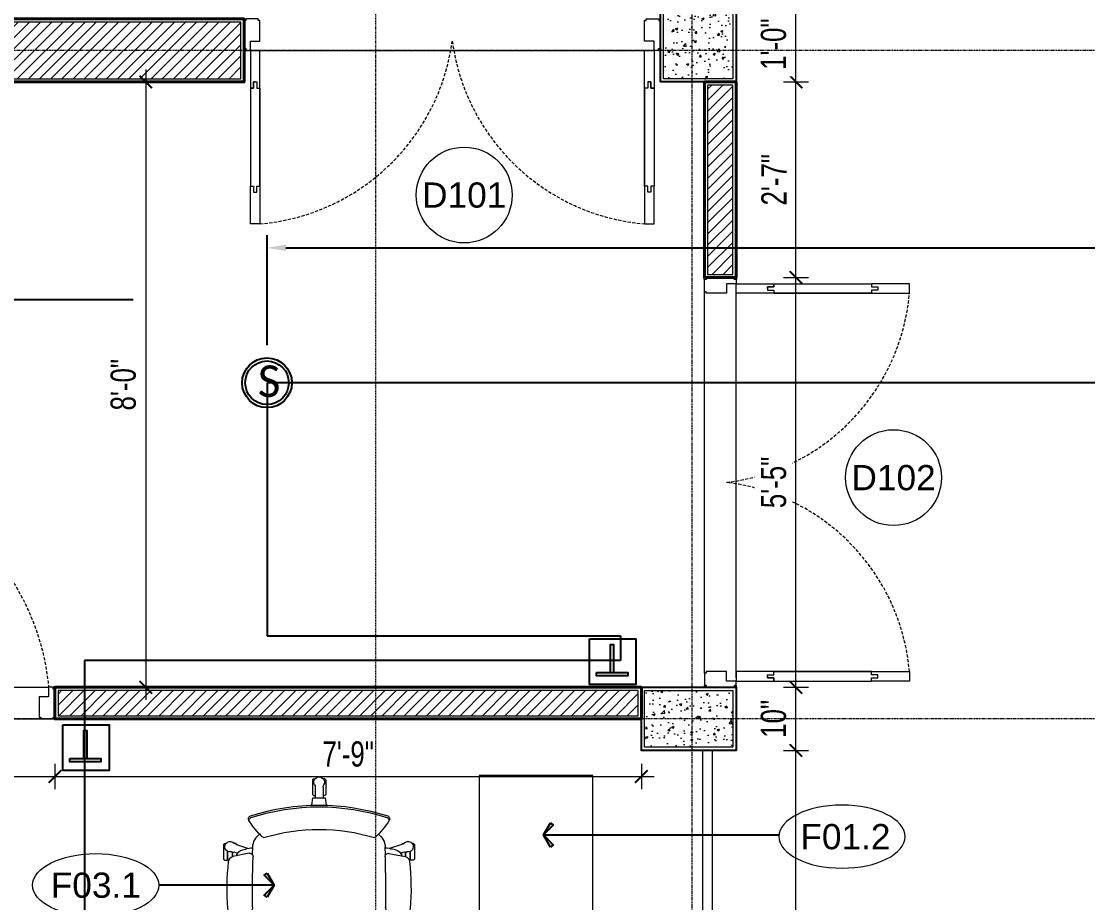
# Model space of a CAD drawing. Header units: inches. Extents: x 985 to 11353, y 526 to 2181.
# Drawn here: x 8515.2 to 8684.3, y 1572.1 to 1711.9 of the extents above; entities that cross this region are included whole.
import ezdxf
from ezdxf.enums import TextEntityAlignment as Align

# ---------------------------------------------------------------- set-up
doc = ezdxf.new("R2010")
doc.units = ezdxf.units.IN
doc.header["$MEASUREMENT"] = 0
for name, pattern in [('ACAD_ISO12W100', [21, 12, -3, 0, -3, 0, -3]), ('DASHED', [0.75, 0.5, -0.25]), ('PHANTOMX2', [5, 2.5, -0.5, 0.5, -0.5, 0.5, -0.5])]:
    doc.linetypes.add(name, pattern=pattern)
for name, color, linetype, lineweight in [('COLUMN', 1, 'Continuous', 25), ('Dimension', 22, 'Continuous', 13), ('DOOR', 115, 'Continuous', 15), ('DOOR_GLASS', 144, 'Continuous', 15), ('Elevation Marker', 252, 'Continuous', 15), ('grid', 9, 'Continuous', 13), ('HACTH', 8, 'Continuous', 9), ('I-DOOR-IDEN-N', 7, 'Continuous', 15), ('I-FURN-CODE', 171, 'Continuous', 15), ('ID-FURN', 7, 'Continuous', 15), ('Plaster Line', 5, 'Continuous', 15), ('wall 05', 3, 'Continuous', 40)]:
    doc.layers.add(name, color=color, linetype=linetype, lineweight=lineweight)
for name, color, linetype in [('FREE-TEXT', 7, 'Continuous'), ('manual pull station', 1, 'Continuous'), ('smoke detector', 1, 'Continuous'), ('zone wiring', 5, 'Continuous')]:
    doc.layers.add(name, color=color, linetype=linetype)
doc.styles.add('Arial', font='arial.ttf')
doc.styles.get("Standard").update_dxf_attribs({"font": 'isocp3.shx'})
doc.styles.add('Swiss721', font='swisscl.ttf')
doc.dimstyles.new('DIM08', dxfattribs={"dimtxt": 8, "dimasz": 4, "dimexe": 4, "dimexo": 0, "dimgap": 3, "dimtad": 1, "dimdec": 1, "dimzin": 3, "dimdsep": 46, "dimlunit": 4, "dimtxsty": 'Swiss721', "dimblk": 'ARCHTICK', "dimcen": 0, "dimdle": 4, "dimclrd": 256, "dimclre": 256, "dimclrt": 256, "dimadec": 0, "dimazin": 0, "dimtfac": 1, "dimtdec": 1, "dimtofl": 0, "dimtmove": 0, "dimatfit": 3, "dimldrblk": 'ARCHTICK', "dimfxl": 4, "dimfxlon": 1, "dimtfill": 1, "dimtolj": 1, "dimtzin": 0, "dimlwd": 9, "dimlwe": 9, "dimarcsym": 0})
doc.dimstyles.new('F50', dxfattribs={"dimscale": 50, "dimtxt": 1.6, "dimasz": 1, "dimexe": 1.5, "dimexo": 1, "dimgap": 0.5, "dimtad": 1, "dimdec": 0, "dimzin": 12, "dimdsep": 46, "dimtxsty": 'Arial', "dimblk1": 'ARCHTICK', "dimblk2": 'ARCHTICK', "dimsah": 1, "dimcen": 0, "dimdle": 1.5, "dimclrd": 9, "dimclre": 9, "dimclrt": 2, "dimadec": 0, "dimazin": 3, "dimtfac": 1, "dimtdec": 0, "dimtix": 1, "dimtmove": 2, "dimatfit": 3, "dimldrblk": 'ArrowNote', "dimfxl": 1, "dimtolj": 1, "dimtzin": 0, "dimarcsym": 0})
doc.dimstyles.get("Standard").update_dxf_attribs({"dimtxt": 2, "dimasz": 3, "dimexe": 2, "dimexo": 2, "dimgap": 1, "dimtad": 0, "dimtih": 1, "dimtoh": 1, "dimdec": 1, "dimzin": 0, "dimdsep": 46, "dimtxsty": 'Standard', "dimcen": 0, "dimclrd": 256, "dimclre": 256, "dimclrt": 256, "dimadec": 1, "dimazin": 0, "dimtfac": 1, "dimtdec": 1, "dimtofl": 0, "dimtmove": 0, "dimatfit": 3, "dimfxl": 1, "dimtolj": 1, "dimtzin": 0, "dimlwd": -1, "dimlwe": -1, "dimarcsym": 0})
pattern_1 = [(50, (0, 0), (3.58630091, -0.313760675), [0.375, -4.125]), (355, (0, 0), (-0.69375667, 3.76096067), [0.3, -3.3]), (100.4514, (0.299, -0.026), (2.89254691, 3.44719771), [0.31870095, -3.50571056]), (46.1842, (0, 1), (5.33620524, -0.82759507), [0.5625, -6.1875]), (96.6356, (0.4447, 0.931), (4.67331353, 4.87058935), [0.47805144, -5.258565]), (351.1842, (0, 1), (4.67330973, 4.870593), [0.45, -4.95]), (21, (0.5, 0.75), (2.98453526, -2.01309445), [0.375, -4.125]), (326, (0.5, 0.75), (1.21657666, 3.62575023), [0.3, -3.3]), (71.4514, (0.7487, 0.5822), (4.20111314, 1.61265248), [0.31870095, -3.50571056]), (37.5, (0, 0), (0.060799277, 1.66446927), [0, -3.26, 0, -3.35, 0, -3.3125]), (7.5, (0, 0), (1.315347687, 1.97205856), [0, -1.91, 0, -3.185, 0, -1.2625]), (327.5, (-1.115, 0), (2.66911218, -0.112774359), [0, -1.25, 0, -3.9, 0, -5.175]), (317.5, (-1.615, 0), (2.915930847, 0.50052491), [0, -1.625, 0, -2.59, 0, -3.675])]
pattern_2 = [(45, (-114667.1369, -169903.1285), (-0.8838834765, 0.8838834765), [])]

# ---------------------------------------------------------------- blocks, each defined once
blk = doc.blocks.new('C 12X12')
at = {"layer": 'HACTH'}
h = blk.add_hatch(dxfattribs=at)
h.set_pattern_fill('AR-CONC', color=256, scale=0.5, style=0)
h.set_pattern_definition(pattern_1)
h.paths.add_polyline_path([(88279, -6819.5), (88279, -6808.5), (88268, -6808.5), (88268, -6819.5)])
at = {"layer": 'COLUMN'}
blk.add_lwpolyline([(88267.5, -6808), (88279.5, -6808), (88279.5, -6820), (88267.5, -6820)], close=True, dxfattribs=at)
at = {"layer": 'Plaster Line'}
blk.add_lwpolyline([(88268, -6808.5), (88279, -6808.5), (88279, -6819.5), (88268, -6819.5)], close=True, dxfattribs=at)
blk = doc.blocks.new('C10X15')
at = {"layer": 'HACTH'}
h = blk.add_hatch(dxfattribs=at)
h.set_pattern_fill('AR-CONC', color=256, scale=0.5, style=0)
h.set_pattern_definition(pattern_1)
h.paths.add_polyline_path([(88231.5, -6817.5), (88231.5, -6808.5), (88217.5, -6808.5), (88217.5, -6817.5)])
at = {"layer": 'COLUMN'}
blk.add_lwpolyline([(88217, -6808), (88232, -6808), (88232, -6818), (88217, -6818)], close=True, dxfattribs=at)
at = {"layer": 'Plaster Line'}
blk.add_lwpolyline([(88217.5, -6808.5), (88231.5, -6808.5), (88231.5, -6817.5), (88217.5, -6817.5)], close=True, dxfattribs=at)
blk = doc.blocks.new('ch-1')
at = {"layer": 'ID-FURN', "color": 252, "lineweight": 13}
for p, q in [((300.3, 344.5), (296.8, 340.7)), ((296.8, 340.7), (296.8, 331)), ((296.8, 331), (297.8, 330)), ((297.8, 330), (328.3, 330)), ((297.8, 329), (297.8, 324.4)), ((297.8, 329), (327.8, 329)), ((353.2, 344.5), (300.3, 344.5)), ((308.6, 312.4), (326.6, 312.4)), ((308.9, 311.3), (326.5, 311.3)), ((356.8, 340.7), (353.2, 344.5)), ((356.8, 340.7), (356.8, 336.1)), ((322.2, 296.8), (316, 296.8)), ((325.7, 307.1), (321.2, 293.8)), ((352.6, 298.3), (338.8, 254.6)), ((353.2, 296.8), (352.1, 296.8)), ((356.8, 300.6), (353.2, 296.8)), ((356.8, 300.6), (356.8, 305.2)), ((-76.1, 221.9), (-79.7, 218.1)), ((-79.7, 218.1), (-79.7, 208.4)), ((-79.7, 208.4), (-78.7, 207.4)), ((-78.7, 207.4), (-48.2, 207.4)), ((-78.7, 206.3), (-78.7, 189.7)), ((-78.7, 206.3), (-48.7, 206.3)), ((-23.3, 221.9), (-76.1, 221.9)), ((-19.7, 218.1), (-23.3, 221.9)), ((-19.7, 218.1), (-19.7, 213)), ((-79.7, 187.7), (-78.7, 188.7)), ((-79.7, 178), (-79.7, 187.7)), ((-76.1, 174.2), (-79.7, 178)), ((-78.7, 189.7), (-48.7, 189.7)), ((-78.7, 188.7), (-48.2, 188.7)), ((-22.8, 174.2), (-76.1, 174.2)), ((-24.5, 175.5), (0, 157.3)), ((559, 14.7), (520.5, 15)), ((533.3, 24.3), (529.8, 20.5)), ((529.8, 20.5), (529.8, 14.9)), ((586.2, 24.3), (533.3, 24.3)), ((589.8, 20.5), (586.2, 24.3)), ((589.8, 20.5), (589.8, 16)), ((559, -13.7), (520.5, -14)), ((529.8, -19.6), (529.8, -13.9)), ((533.3, -23.4), (529.8, -19.6)), ((586.2, -23.4), (533.3, -23.4)), ((589.8, -19.6), (586.2, -23.4)), ((589.8, -19.6), (589.8, -15)), ((-76.1, -173.7), (-79.7, -177.5)), ((-79.7, -177.5), (-79.7, -187.2)), ((-79.7, -187.2), (-78.7, -188.2)), ((-78.7, -188.2), (-48.2, -188.2)), ((-78.7, -189.2), (-48.7, -189.2)), ((-78.7, -205.8), (-78.7, -189.2)), ((-22.8, -173.7), (-76.1, -173.7)), ((-24.5, -175), (0, -156.8)), ((-79.7, -207.9), (-78.7, -206.9)), ((-79.7, -217.6), (-79.7, -207.9)), ((-76.1, -221.4), (-79.7, -217.6)), ((-78.7, -205.8), (-48.7, -205.8)), ((-78.7, -206.9), (-48.2, -206.9)), ((-23.3, -221.4), (-76.1, -221.4)), ((-19.7, -217.6), (-23.3, -221.4)), ((-19.7, -217.6), (-19.7, -212.6)), ((-7.9, -197.9), (0, -192.2)), ((352.6, -297.8), (338.8, -254.1)), ((322.2, -296.3), (316, -296.3)), ((325.7, -306.6), (321.2, -293.4)), ((353.2, -296.3), (352.1, -296.3)), ((356.8, -300.1), (353.2, -296.3)), ((356.8, -300.1), (356.8, -304.7)), ((296.8, -330.5), (297.8, -329.5)), ((296.8, -340.2), (296.8, -330.5)), ((300.3, -344), (296.8, -340.2)), ((297.8, -328.5), (297.8, -323.9)), ((297.8, -328.5), (327.8, -328.5)), ((297.8, -329.5), (328.3, -329.5)), ((353.2, -344), (300.3, -344)), ((308.6, -311.9), (326.6, -311.9)), ((308.9, -310.8), (326.5, -310.8)), ((356.8, -340.2), (353.2, -344)), ((356.8, -340.2), (356.8, -335.7))]:
    blk.add_line(p, q, dxfattribs=at)
at = {"layer": 'ID-FURN', "color": 252}
for p, q in [((103.8, 264.3), (103.4, 306.4)), ((334.1, 275.2), (336.4, 265.8)), ((59.4, 250.7), (108.5, 248.6)), ((315.6, 239.8), (344.3, 238.6)), ((-7.9, 198.4), (0, 192.7)), ((0, 195.9), (0, -195.9)), ((59.4, -250.2), (108.5, -248.1)), ((103.4, -305.9), (103.8, -263.8)), ((315.6, -239.4), (344.3, -238.1)), ((334.1, -274.7), (336.4, -265.3))]:
    blk.add_line(p, q, dxfattribs=at)
for points in [[(320.9, 252), (309.1, 310.4)], [(320.9, -251.5), (309.1, -309.9)]]:
    blk.add_lwpolyline(points, dxfattribs=at)
at = {"layer": 'ID-FURN', "color": 252, "lineweight": 13}
blk.add_lwpolyline([(494.6, -25.6), (520.5, -21.8), (520.5, 22.3), (494.6, 26.1)], dxfattribs=at)
at = {"layer": 'ID-FURN', "color": 252}
for centre, radius, start, end in [((123.4, 308.5), 20.1, 95.0446, 186.0128), ((193.8, -510.8), 842.5, 83.3556, 94.9128), ((290, 306.5), 19.6, 11.3923, 86.0755), ((303.1, 267.6), 31.9, 13.7582, 74.5871), ((57, 193.7), 57, 87.5809, 177.8265), ((125.9, 262.4), 22.2, 175.0498, 270.9397), ((147, -5274.9), 5515.2, 88.3219, 90.2152), ((309, 250), 12.1, 267.6468, 9.6188), ((109.5, 210.3), 233.5, 7.127, 13.7582), ((341.6, 178.9), 59.8, 36.272, 87.3972), ((596.7, 1.2), 296.9, 122.0525, 136.7624), ((445.4, 243.8), 11.1, 21.1039, 124.6268), ((439.4, 241.8), 11.1, 21.1039, 91.3806), ((-305.9, 0.2), 794.5, 341.9963, 18.0037), ((-305.9, 0.2), 800.8, 341.9963, 18.0037), ((391.5, 194.2), 15.3, 136.9683, 155.6038), ((-286, 0.2), 693.1, 343.2048, 16.7952), ((57, -193.2), 57, 182.1735, 272.4191), ((341.6, -178.9), 59.8, 272.6028, 324.0692), ((391.5, -193.7), 15.3, 204.3962, 223.0317), ((596.7, -0.8), 296.9, 223.2376, 237.9475), ((125.9, -261.9), 22.2, 89.0603, 184.9502), ((147, 5275.4), 5515.2, 269.7848, 271.6781), ((309, -249.5), 12.1, 350.3812, 92.3532), ((109.5, -209.8), 233.5, 346.2418, 352.873), ((439.4, -241.3), 11.1, 268.6194, 338.8961), ((445.4, -243.3), 11.1, 235.3732, 338.8961), ((123.4, -308), 20.1, 173.9872, 264.9554), ((303.1, -267.1), 31.9, 285.413, 346.2418), ((193.8, 511.3), 842.5, 265.0872, 276.6444), ((290, -306), 19.6, 273.9245, 348.6077)]:
    blk.add_arc(centre, radius, start, end, dxfattribs=at)
at = {"layer": 'ID-FURN', "color": 252, "lineweight": 13}
for centre, radius, start, end in [((306.6, 313.2), 20, 342.2096, 8.7154), ((345, 320.7), 19.1, 310.5325, 193.4675), ((371.6, 292), 20, 135.2846, 161.7905), ((-31.5, 198), 19.1, 22.5325, 265.4675), ((3.9, 214.5), 20, 207.2846, 233.7904), ((-36.3, 159.2), 20, 54.2096, 80.7154), ((559, 34.7), 20, 270.2096, 296.7154), ((577.9, 0.5), 19.1, 238.5325, 121.4675), ((559, -33.7), 20, 63.2846, 89.7905), ((-31.5, -197.5), 19.1, 94.5325, 337.4675), ((-36.3, -158.7), 20, 279.2846, 305.7904), ((3.9, -214), 20, 126.2096, 152.7154), ((306.6, -312.7), 20, 351.2846, 17.7904), ((345, -320.2), 19.1, 166.5325, 49.4675), ((371.6, -291.5), 20, 198.2096, 224.7154)]:
    blk.add_arc(centre, radius, start, end, dxfattribs=at)
blk = doc.blocks.new('A$C5AAA0143')
at = {"layer": 'Defpoints'}
for points in [[(-39.75, 5), (-40, 5), (-40, 4.75), (-39.75, 4.75)], [(0, 5), (-0.25, 5), (-0.25, 4.75), (0, 4.75)], [(-39.75, 0.25), (-40, 0.25), (-40, 0), (-39.75, 0)], [(0, 0.25), (-0.25, 0.25), (-0.25, 0), (0, 0)]]:
    blk.add_lwpolyline(points, close=True, dxfattribs=at)
at = {"layer": 'DOOR'}
for points in [[(-1.75, 10), (-2, 10), (-2, 11), (-2.5, 11), (-2.5, 5), (-1, 5), (-1, 11), (-1.5, 11), (-1.5, 10), (-1.75, 10), (-1.5, 10), (-1.5, 11), (-1, 11), (-1, 33.99), (-1.5, 33.99), (-1.5, 34.99), (-2, 34.99), (-2, 33.99), (-2.5, 33.99), (-2.5, 11), (-2.5, 39.99), (-1, 39.99), (-1, 33.99)], [(-39, 5), (-39, 3.5), (-37.5, 3.5), (-37.5, 0.25), (-37.75, 0.25), (-37.75, 0), (-39.75, 0), (-39.75, 0.25), (-40, 0.25), (-40, 4.75), (-39.75, 4.75), (-39.75, 5), (-39, 5)], [(-1, 5), (-1, 3.5), (-2.5, 3.5), (-2.5, 0.25), (-2.25, 0.25), (-2.25, 0), (-0.25, 0), (-0.25, 0.25), (0, 0.25), (0, 4.75), (-0.25, 4.75), (-0.25, 5), (-1, 5)]]:
    blk.add_lwpolyline(points, dxfattribs=at)
at = {"layer": 'DOOR', "linetype": 'DASHED', "lineweight": 0}
blk.add_arc((-0.49, 1.36), 38.68, 92.9729, 174.603, dxfattribs=at)
at = {"layer": 'HACTH', "lineweight": 0, "ltscale": 10}
for p, q in [((-1.5, 5), (-39, 5)), ((-2.25, 0), (-37.75, 0))]:
    blk.add_line(p, q, dxfattribs=at)
blk = doc.blocks.new('_ArchTick')
at = {"color": 0, "linetype": 'ByBlock', "const_width": 0.15}
blk.add_lwpolyline([(-0.5, -0.5), (0.5, 0.5)], dxfattribs=at)
blk = doc.blocks.new('*D348')
at = {"layer": 'Defpoints', "color": 0, "transparency": 16777216}
for p in [(8531.11, 1702.29), (8531.11, 1606.28), (8534.96, 1606.28)]:
    blk.add_point(p, dxfattribs=at)
at = {"layer": 'Dimension', "lineweight": 9, "transparency": 16777216}
for p, q in [((8534.96, 1704.29), (8534.96, 1604.28)), ((8532.96, 1702.29), (8536.96, 1702.29)), ((8532.96, 1606.28), (8536.96, 1606.28))]:
    blk.add_line(p, q, dxfattribs=at)
at = {"layer": 'Dimension', "lineweight": 9, "transparency": 16777216, "xscale": 2, "yscale": 2, "zscale": 2}
for p, rotation in [((8534.96, 1702.29), 90), ((8534.96, 1606.28), 270)]:
    blk.add_blockref('_ArchTick', p, dxfattribs=dict(at, rotation=rotation))
at = {"layer": 'Dimension', "transparency": 16777216, "insert": (8531.41, 1654.28), "char_height": 4, "attachment_point": 5, "rotation": 90, "style": 'Swiss721', "bg_fill": 3, "box_fill_scale": 1.25, "bg_fill_color": 256, "bg_fill_true_color": 13158600, "bg_fill_transparency": 0}
blk.add_mtext('\\A1;8\'-0"', dxfattribs=at)
blk = doc.blocks.new('*D404')
at = {"layer": 'Defpoints', "color": 0, "transparency": 16777216}
for p in [(8480.56, 1601.28), (8520.56, 1601.28), (8520.56, 1592.14)]:
    blk.add_point(p, dxfattribs=at)
at = {"layer": 'Dimension', "lineweight": 9, "transparency": 16777216}
for p, q in [((8480.56, 1594.14), (8480.56, 1590.14)), ((8520.56, 1594.14), (8520.56, 1590.14)), ((8478.56, 1592.14), (8522.56, 1592.14))]:
    blk.add_line(p, q, dxfattribs=at)
at = {"layer": 'Dimension', "lineweight": 9, "transparency": 16777216, "xscale": 2, "yscale": 2, "zscale": 2, "rotation": 180}
blk.add_blockref('_ArchTick', (8480.56, 1592.14), dxfattribs=at)
at = {"layer": 'Dimension', "lineweight": 9, "transparency": 16777216, "xscale": 2, "yscale": 2, "zscale": 2}
blk.add_blockref('_ArchTick', (8520.56, 1592.14), dxfattribs=at)
at = {"layer": 'Dimension', "transparency": 16777216, "insert": (8500.56, 1595.69), "char_height": 4, "attachment_point": 5, "style": 'Swiss721', "bg_fill": 3, "box_fill_scale": 1.25, "bg_fill_color": 256, "bg_fill_true_color": 13158600, "bg_fill_transparency": 0}
blk.add_mtext('\\A1;3\'-4"', dxfattribs=at)
blk = doc.blocks.new('*D405')
at = {"layer": 'Defpoints', "color": 0, "transparency": 16777216}
for p in [(8520.56, 1601.28), (8613.56, 1600), (8613.56, 1592.14)]:
    blk.add_point(p, dxfattribs=at)
at = {"layer": 'Dimension', "lineweight": 9, "transparency": 16777216}
for p, q in [((8520.56, 1594.14), (8520.56, 1590.14)), ((8613.56, 1594.14), (8613.56, 1590.14)), ((8518.56, 1592.14), (8615.56, 1592.14))]:
    blk.add_line(p, q, dxfattribs=at)
at = {"layer": 'Dimension', "lineweight": 9, "transparency": 16777216, "xscale": 2, "yscale": 2, "zscale": 2, "rotation": 180}
blk.add_blockref('_ArchTick', (8520.56, 1592.14), dxfattribs=at)
at = {"layer": 'Dimension', "lineweight": 9, "transparency": 16777216, "xscale": 2, "yscale": 2, "zscale": 2}
blk.add_blockref('_ArchTick', (8613.56, 1592.14), dxfattribs=at)
at = {"layer": 'Dimension', "transparency": 16777216, "insert": (8567.06, 1595.69), "char_height": 4, "attachment_point": 5, "style": 'Swiss721', "bg_fill": 3, "box_fill_scale": 1.25, "bg_fill_color": 256, "bg_fill_true_color": 13158600, "bg_fill_transparency": 0}
blk.add_mtext('\\A1;7\'-9"', dxfattribs=at)
blk = doc.blocks.new('*D407')
at = {"layer": 'Defpoints', "color": 0, "transparency": 16777216}
for p in [(8628.56, 1596.28), (8638.07, 1596.28), (8624.77, 1474.27)]:
    blk.add_point(p, dxfattribs=at)
at = {"layer": 'Dimension', "lineweight": 9, "transparency": 16777216}
for p, q in [((8638.07, 1472.27), (8638.07, 1598.28)), ((8636.07, 1596.28), (8640.07, 1596.28)), ((8636.07, 1474.27), (8640.07, 1474.27))]:
    blk.add_line(p, q, dxfattribs=at)
at = {"layer": 'Dimension', "lineweight": 9, "transparency": 16777216, "xscale": 2, "yscale": 2, "zscale": 2}
for p, rotation in [((8638.07, 1596.28), 90), ((8638.07, 1474.27), 270)]:
    blk.add_blockref('_ArchTick', p, dxfattribs=dict(at, rotation=rotation))
at = {"layer": 'Dimension', "transparency": 16777216, "insert": (8634.52, 1535.28), "char_height": 4, "attachment_point": 5, "rotation": 90, "style": 'Swiss721', "bg_fill": 3, "box_fill_scale": 1.25, "bg_fill_color": 256, "bg_fill_true_color": 13158600, "bg_fill_transparency": 0}
blk.add_mtext('\\A1;10\'-2"', dxfattribs=at)
blk = doc.blocks.new('*D408')
at = {"layer": 'Defpoints', "color": 0, "transparency": 16777216}
for p in [(8628.56, 1606.28), (8638.07, 1606.28), (8628.56, 1596.28)]:
    blk.add_point(p, dxfattribs=at)
at = {"layer": 'Dimension', "lineweight": 9, "transparency": 16777216}
for p, q in [((8638.07, 1594.28), (8638.07, 1608.28)), ((8636.07, 1606.28), (8640.07, 1606.28)), ((8636.07, 1596.28), (8640.07, 1596.28))]:
    blk.add_line(p, q, dxfattribs=at)
at = {"layer": 'Dimension', "lineweight": 9, "transparency": 16777216, "xscale": 2, "yscale": 2, "zscale": 2}
for p, rotation in [((8638.07, 1606.28), 90), ((8638.07, 1596.28), 270)]:
    blk.add_blockref('_ArchTick', p, dxfattribs=dict(at, rotation=rotation))
at = {"layer": 'Dimension', "transparency": 16777216, "insert": (8634.52, 1601.28), "char_height": 4, "attachment_point": 5, "rotation": 90, "style": 'Swiss721', "bg_fill": 3, "box_fill_scale": 1.25, "bg_fill_color": 256, "bg_fill_true_color": 13158600, "bg_fill_transparency": 0}
blk.add_mtext('\\A1;10"', dxfattribs=at)
blk = doc.blocks.new('*D409')
at = {"layer": 'Defpoints', "color": 0, "transparency": 16777216}
for p in [(8628.56, 1671.28), (8638.07, 1671.28), (8628.56, 1606.28)]:
    blk.add_point(p, dxfattribs=at)
at = {"layer": 'Dimension', "lineweight": 9, "transparency": 16777216}
for p, q in [((8638.07, 1604.28), (8638.07, 1673.28)), ((8636.07, 1671.28), (8640.07, 1671.28)), ((8636.07, 1606.28), (8640.07, 1606.28))]:
    blk.add_line(p, q, dxfattribs=at)
at = {"layer": 'Dimension', "lineweight": 9, "transparency": 16777216, "xscale": 2, "yscale": 2, "zscale": 2}
for p, rotation in [((8638.07, 1671.28), 90), ((8638.07, 1606.28), 270)]:
    blk.add_blockref('_ArchTick', p, dxfattribs=dict(at, rotation=rotation))
at = {"layer": 'Dimension', "transparency": 16777216, "insert": (8634.53, 1638.78), "char_height": 4, "attachment_point": 5, "rotation": 90, "style": 'Swiss721', "bg_fill": 3, "box_fill_scale": 1.25, "bg_fill_color": 256, "bg_fill_true_color": 13158600, "bg_fill_transparency": 0}
blk.add_mtext('\\A1;5\'-5"', dxfattribs=at)
blk = doc.blocks.new('*D410')
at = {"layer": 'Defpoints', "color": 0, "transparency": 16777216}
for p in [(8628.56, 1702.29), (8638.07, 1702.29), (8628.56, 1671.28)]:
    blk.add_point(p, dxfattribs=at)
at = {"layer": 'Dimension', "lineweight": 9, "transparency": 16777216}
for p, q in [((8638.07, 1669.28), (8638.07, 1704.29)), ((8636.07, 1702.29), (8640.07, 1702.29)), ((8636.07, 1671.28), (8640.07, 1671.28))]:
    blk.add_line(p, q, dxfattribs=at)
at = {"layer": 'Dimension', "lineweight": 9, "transparency": 16777216, "xscale": 2, "yscale": 2, "zscale": 2}
for p, rotation in [((8638.07, 1702.29), 90), ((8638.07, 1671.28), 270)]:
    blk.add_blockref('_ArchTick', p, dxfattribs=dict(at, rotation=rotation))
at = {"layer": 'Dimension', "transparency": 16777216, "insert": (8634.57, 1686.78), "char_height": 4, "attachment_point": 5, "rotation": 90, "style": 'Swiss721', "bg_fill": 3, "box_fill_scale": 1.25, "bg_fill_color": 256, "bg_fill_true_color": 13158600, "bg_fill_transparency": 0}
blk.add_mtext('\\A1;2\'-7"', dxfattribs=at)
blk = doc.blocks.new('*D411')
at = {"layer": 'Defpoints', "color": 0, "transparency": 16777216}
for p in [(8628.56, 1714.29), (8638.07, 1714.29), (8628.56, 1702.29)]:
    blk.add_point(p, dxfattribs=at)
at = {"layer": 'Dimension', "lineweight": 9, "transparency": 16777216}
for p, q in [((8638.07, 1700.29), (8638.07, 1716.29)), ((8636.07, 1714.29), (8640.07, 1714.29)), ((8636.07, 1702.29), (8640.07, 1702.29))]:
    blk.add_line(p, q, dxfattribs=at)
at = {"layer": 'Dimension', "lineweight": 9, "transparency": 16777216, "xscale": 2, "yscale": 2, "zscale": 2}
for p, rotation in [((8638.07, 1714.29), 90), ((8638.07, 1702.29), 270)]:
    blk.add_blockref('_ArchTick', p, dxfattribs=dict(at, rotation=rotation))
at = {"layer": 'Dimension', "transparency": 16777216, "insert": (8634.52, 1708.29), "char_height": 4, "attachment_point": 5, "rotation": 90, "style": 'Swiss721', "bg_fill": 3, "box_fill_scale": 1.25, "bg_fill_color": 256, "bg_fill_true_color": 13158600, "bg_fill_transparency": 0}
blk.add_mtext('\\A1;1\'-0"', dxfattribs=at)
blk = doc.blocks.new('wall&door')
at = {"color": 0, "linetype": 'ByBlock', "lineweight": -2}
blk.add_circle((0, 0), 3.039, dxfattribs=at)
at = {"color": 0, "linetype": 'ByBlock', "lineweight": -2, "ltscale": 25.4, "style": 'Arial'}
blk.add_attdef('PT1', text='', height=1.6, dxfattribs=at).set_placement((0, 0), align=Align.MIDDLE_CENTER)
blk = doc.blocks.new('Floor Fin')
at = {"extrusion": (0, 0, -1)}
blk.add_ellipse((0, 0), major_axis=(4, 0), ratio=0.5, start_param=4.712389, end_param=10.995574, dxfattribs=at)
at = {"color": 0, "linetype": 'ByBlock', "lineweight": -2, "ltscale": 25.4, "style": 'Arial'}
blk.add_attdef('CA3', text='', height=1.6, dxfattribs=at).set_placement((0, 0), align=Align.MIDDLE_CENTER)
blk = doc.blocks.new('ArrowNote')
at = {"linetype": 'ByBlock', "lineweight": -2}
h = blk.add_hatch(color=0, dxfattribs=at)
h.paths.add_polyline_path([(-0.556, -0.962), (-0.786, -0.786), (0, 0)])
h.paths.add_polyline_path([(-0.556, 0.962), (0, 0), (-0.786, 0.786)])
at = {"color": 0, "linetype": 'ByBlock', "lineweight": -2}
for points in [[(-0.556, 0.962), (0, 0), (-0.786, 0.786)], [(-0.556, -0.962), (-0.786, -0.786), (0, 0)]]:
    blk.add_lwpolyline(points, close=True, dxfattribs=at)
blk.add_lwpolyline([(0, 0), (-2, 0)], dxfattribs=at)
blk = doc.blocks.new('smoke detector')
at = {"layer": 'smoke detector'}
for radius in [3.95, 3.45]:
    blk.add_circle((331.62, 4109.64), radius, dxfattribs=at)
at = {"layer": 'smoke detector', "insert": (330.17, 4112.38), "char_height": 5, "attachment_point": 1}
blk.add_mtext_dynamic_manual_height_columns('{\\fCalibri|b0|i0|c0|p34;S}', width=5, gutter_width=1, heights=[0], dxfattribs=at)
blk = doc.blocks.new('manual pull station')
at = {"layer": 'FREE-TEXT', "color": 1}
for points in [[(-402.22, 4159.67), (-394.89, 4159.67), (-394.89, 4152.42), (-402.22, 4152.42)], [(-398.95, 4154.34), (-398.37, 4154.34), (-398.37, 4158.72), (-398.95, 4158.72)], [(-401.12, 4154.34), (-396.18, 4154.34), (-396.18, 4153.81), (-401.12, 4153.81)]]:
    blk.add_lwpolyline(points, close=True, dxfattribs=at)
blk = doc.blocks.new('*D445')
at = {"layer": 'Defpoints', "color": 0, "transparency": 16777216}
for p in [(8916.19, 1675.99), (8554.19, 1658.54), (8916.19, 1657.38)]:
    blk.add_point(p, dxfattribs=at)
at = {"layer": 'FREE-TEXT', "transparency": 16777216}
for p, q in [((8554.19, 1660.54), (8554.19, 1677.99)), ((8916.19, 1659.38), (8916.19, 1677.99)), ((8557.19, 1675.99), (8711.94, 1675.99)), ((8913.19, 1675.99), (8758.44, 1675.99))]:
    blk.add_line(p, q, dxfattribs=at)
for points in [[(8557.19, 1676.49), (8557.19, 1675.49), (8554.19, 1675.99)], [(8913.19, 1676.49), (8913.19, 1675.49), (8916.19, 1675.99)]]:
    blk.add_solid(points, dxfattribs=at)
at = {"layer": 'FREE-TEXT', "transparency": 16777216, "insert": (8735.19, 1675.99), "char_height": 10, "attachment_point": 5}
blk.add_mtext('\\A1;30\'-2.0"', dxfattribs=at)
blk = doc.blocks.new('*D446')
at = {"layer": 'Defpoints', "color": 0, "transparency": 16777216}
for p in [(8534.96, 1667.76), (8480.25, 1436.28), (8534.96, 1436.28)]:
    blk.add_point(p, dxfattribs=at)
at = {"layer": 'FREE-TEXT', "transparency": 16777216}
for p, q in [((8532.96, 1667.76), (8478.25, 1667.76)), ((8480.25, 1664.76), (8480.25, 1574.29)), ((8480.25, 1439.28), (8480.25, 1529.75)), ((8532.96, 1436.28), (8478.25, 1436.28))]:
    blk.add_line(p, q, dxfattribs=at)
for points in [[(8479.75, 1664.76), (8480.75, 1664.76), (8480.25, 1667.76)], [(8479.75, 1439.28), (8480.75, 1439.28), (8480.25, 1436.28)]]:
    blk.add_solid(points, dxfattribs=at)
at = {"layer": 'FREE-TEXT', "transparency": 16777216, "insert": (8480.25, 1552.02), "char_height": 10, "attachment_point": 5, "rotation": 90}
blk.add_mtext('\\A1;19\'-3.5"', dxfattribs=at)

msp = doc.modelspace()

# ---------------------------------------------------------------- hatches: boundary and pattern name
at = {"layer": 'HACTH'}
h = msp.add_hatch(dxfattribs=at)
h.set_pattern_fill('ANSI31', color=256, scale=10, style=0)
h.set_pattern_definition([(45, (-114666.8869, -169903.1285), (-0.8838834765, 0.8838834765), [])])
h.paths.add_polyline_path([(8476.06, 1702.79), (8476.06, 1660.78), (8476.06, 1601.78), (8480.06, 1601.78), (8480.06, 1605.78), (8480.06, 1702.79), (8550.06, 1702.79), (8550.06, 1711.79), (8402.06, 1711.79), (8402.06, 1702.79)])
h = msp.add_hatch(dxfattribs=at)
h.set_pattern_fill('ANSI31', color=256, scale=10, style=0)
h.set_pattern_definition(pattern_2)
h.paths.add_polyline_path([(8628.06, 1701.79), (8624.06, 1701.79), (8624.06, 1671.78), (8628.06, 1671.78)])
h = msp.add_hatch(dxfattribs=at)
h.set_pattern_fill('ANSI31', color=256, scale=10, style=0)
h.set_pattern_definition(pattern_2)
h.paths.add_polyline_path([(8613.06, 1601.78), (8613.06, 1605.78), (8521.06, 1605.78), (8521.06, 1601.78)])

# ---------------------------------------------------------------- linework, layer by layer
at = {"layer": 'Defpoints'}
for points in [[(8550.56, 1707.29), (8550.81, 1707.29), (8550.81, 1707.54), (8550.56, 1707.54)], [(8616.56, 1707.29), (8616.31, 1707.29), (8616.31, 1707.54), (8616.56, 1707.54)], [(8623.81, 1671.28), (8623.81, 1671.03), (8623.56, 1671.03), (8623.56, 1671.28)], [(8628.56, 1671.28), (8628.56, 1671.03), (8628.31, 1671.03), (8628.31, 1671.28)], [(8623.81, 1606.28), (8623.81, 1606.53), (8623.56, 1606.53), (8623.56, 1606.28)], [(8628.56, 1606.28), (8628.56, 1606.53), (8628.31, 1606.53), (8628.31, 1606.28)]]:
    msp.add_lwpolyline(points, close=True, dxfattribs=at)
at = {"layer": 'DOOR'}
for points in [[(8551.56, 1707.29), (8551.56, 1708.79), (8553.06, 1708.79), (8553.06, 1712.04), (8552.81, 1712.04), (8552.81, 1712.29), (8550.81, 1712.29), (8550.81, 1712.04), (8550.56, 1712.04), (8550.56, 1707.54), (8550.81, 1707.54), (8550.81, 1707.29), (8551.56, 1707.29)], [(8615.56, 1707.29), (8615.56, 1708.79), (8614.06, 1708.79), (8614.06, 1712.04), (8614.31, 1712.04), (8614.31, 1712.29), (8616.31, 1712.29), (8616.31, 1712.04), (8616.56, 1712.04), (8616.56, 1707.54), (8616.31, 1707.54), (8616.31, 1707.29), (8615.56, 1707.29)], [(8552.31, 1702.29), (8552.56, 1702.29), (8552.56, 1701.29), (8553.06, 1701.29), (8553.06, 1707.29), (8551.56, 1707.29), (8551.56, 1701.29), (8552.06, 1701.29), (8552.06, 1702.29), (8552.31, 1702.29), (8552.06, 1702.29), (8552.06, 1701.29), (8551.56, 1701.29), (8551.56, 1685.79), (8552.06, 1685.79), (8552.06, 1684.79), (8552.56, 1684.79), (8552.56, 1685.79), (8553.06, 1685.79), (8553.06, 1701.29), (8553.06, 1679.79), (8551.56, 1679.79), (8551.56, 1685.79)], [(8614.81, 1702.29), (8614.56, 1702.29), (8614.56, 1701.29), (8614.06, 1701.29), (8614.06, 1707.29), (8615.56, 1707.29), (8615.56, 1701.29), (8615.06, 1701.29), (8615.06, 1702.29), (8614.81, 1702.29), (8615.06, 1702.29), (8615.06, 1701.29), (8615.56, 1701.29), (8615.56, 1685.79), (8615.06, 1685.79), (8615.06, 1684.79), (8614.56, 1684.79), (8614.56, 1685.79), (8614.06, 1685.79), (8614.06, 1701.29), (8614.06, 1679.79), (8615.56, 1679.79), (8615.56, 1685.79)], [(8628.56, 1670.28), (8627.06, 1670.28), (8627.06, 1668.78), (8623.81, 1668.78), (8623.81, 1669.03), (8623.56, 1669.03), (8623.56, 1671.03), (8623.81, 1671.03), (8623.81, 1671.28), (8628.31, 1671.28), (8628.31, 1671.03), (8628.56, 1671.03), (8628.56, 1670.28)], [(8633.56, 1669.53), (8633.56, 1669.28), (8634.56, 1669.28), (8634.56, 1668.78), (8628.56, 1668.78), (8628.56, 1670.28), (8634.56, 1670.28), (8634.56, 1669.78), (8633.56, 1669.78), (8633.56, 1669.53), (8633.56, 1669.78), (8634.56, 1669.78), (8634.56, 1670.28), (8650.06, 1670.28), (8650.06, 1669.78), (8651.06, 1669.78), (8651.06, 1669.28), (8650.06, 1669.28), (8650.06, 1668.78), (8634.56, 1668.78), (8656.06, 1668.78), (8656.06, 1670.28), (8650.06, 1670.28)], [(8628.56, 1607.28), (8627.06, 1607.28), (8627.06, 1608.78), (8623.81, 1608.78), (8623.81, 1608.53), (8623.56, 1608.53), (8623.56, 1606.53), (8623.81, 1606.53), (8623.81, 1606.28), (8628.31, 1606.28), (8628.31, 1606.53), (8628.56, 1606.53), (8628.56, 1607.28)], [(8633.56, 1608.03), (8633.56, 1608.28), (8634.56, 1608.28), (8634.56, 1608.78), (8628.56, 1608.78), (8628.56, 1607.28), (8634.56, 1607.28), (8634.56, 1607.78), (8633.56, 1607.78), (8633.56, 1608.03), (8633.56, 1607.78), (8634.56, 1607.78), (8634.56, 1607.28), (8650.06, 1607.28), (8650.06, 1607.78), (8651.06, 1607.78), (8651.06, 1608.28), (8650.06, 1608.28), (8650.06, 1608.78), (8634.56, 1608.78), (8656.06, 1608.78), (8656.06, 1607.28), (8650.06, 1607.28)]]:
    msp.add_lwpolyline(points, dxfattribs=at)
at = {"layer": 'DOOR', "linetype": 'DASHED'}
for centre, radius, start, end in [((8550.22, 1713.31), 33.65, 274.8427, 352.2691), ((8616.91, 1713.31), 33.65, 187.7309, 265.1573), ((8623.06, 1671.67), 33.13, 276.9481, 354.9939), ((8623.06, 1605.88), 33.13, 5.0061, 83.0519)]:
    msp.add_arc(centre, radius, start, end, dxfattribs=at)
at = {"layer": 'DOOR_GLASS'}
for p, q in [((8623.27, 1596.28), (8623.27, 1474.27)), ((8624.77, 1596.28), (8624.77, 1474.27))]:
    msp.add_line(p, q, dxfattribs=at)
at = {"layer": 'FREE-TEXT'}
msp.add_line((8610.24, 1614.47), (8610.24, 1610.52), dxfattribs=at)
at = {"layer": 'grid', "linetype": 'PHANTOMX2', "ltscale": 0.2}
msp.add_line((8621.56, 1897.99), (8621.56, 1391.54), dxfattribs=at)
at = {"layer": 'HACTH', "ltscale": 10}
for p, q in [((8551.06, 1707.29), (8614.06, 1707.29)), ((8623.56, 1608.53), (8623.56, 1669.03)), ((8628.56, 1607.78), (8628.56, 1668.78))]:
    msp.add_line(p, q, dxfattribs=at)
at = {"layer": 'ID-FURN'}
msp.add_lwpolyline([(8587.85, 1560.3), (8605.85, 1560.3), (8605.85, 1592.3), (8587.85, 1592.3)], close=True, dxfattribs=at)
at = {"layer": 'Plaster Line'}
msp.add_lwpolyline([(8476.06, 1601.78), (8480.06, 1601.78), (8480.06, 1605.78), (8480.06, 1605.78), (8480.06, 1702.79), (8550.06, 1702.79), (8550.06, 1711.79), (8402.06, 1711.79), (8402.06, 1702.79), (8476.06, 1702.79), (8476.06, 1660.78)], dxfattribs=at)
for points in [[(8628.06, 1671.78), (8628.06, 1701.79), (8624.06, 1701.79), (8624.06, 1671.78)], [(8613.06, 1605.78), (8521.06, 1605.78), (8521.06, 1601.78), (8613.06, 1601.78)]]:
    msp.add_lwpolyline(points, close=True, dxfattribs=at)
at = {"layer": 'wall 05'}
msp.add_lwpolyline([(8475.56, 1601.28), (8480.56, 1601.28), (8480.56, 1606.28), (8480.56, 1606.28), (8480.56, 1702.29), (8550.56, 1702.29), (8550.56, 1712.29), (8401.56, 1712.29), (8401.56, 1702.29), (8475.56, 1702.29), (8475.56, 1661.28)], dxfattribs=at)
for points in [[(8628.56, 1671.28), (8628.56, 1702.29), (8623.56, 1702.29), (8623.56, 1671.28)], [(8613.56, 1606.28), (8520.56, 1606.28), (8520.56, 1601.28), (8613.56, 1601.28)]]:
    msp.add_lwpolyline(points, close=True, dxfattribs=at)
at = {"layer": 'zone wiring', "color": 30}
for p, q in [((8554.19, 1654.59), (8554.19, 1614.47)), ((8554.19, 1614.47), (8610.24, 1614.47))]:
    msp.add_line(p, q, dxfattribs=at)

# ---------------------------------------------------------------- block references
at = {"layer": 'HACTH'}
for name, p in [('C 12X12', (-79650.94, 8522.29)), ('C10X15', (-79603.44, 8414.28))]:
    msp.add_blockref(name, p, dxfattribs=at)
at = {"layer": 'HACTH', "xscale": -1}
msp.add_blockref('A$C5AAA0143', (8480.56, 1601.28), dxfattribs=at)
at = {"layer": 'I-DOOR-IDEN-N'}
ref = msp.add_blockref('wall&door', (8585.46, 1684.36), dxfattribs=dict(at, xscale=2.5, yscale=2.5, zscale=2.5))
ref.add_attrib('PT1', 'D101', dxfattribs={"layer": '0', "color": 7, "linetype": 'ByBlock', "lineweight": -2, "ltscale": 25.4, "height": 4, "style": 'Arial'}).set_placement((8585.46, 1684.36), align=Align.MIDDLE_CENTER)
ref = msp.add_blockref('wall&door', (8653.54, 1639.54), dxfattribs=dict(at, xscale=2.5, yscale=2.5, zscale=2.5))
ref.add_attrib('PT1', 'D102', dxfattribs={"layer": '0', "color": 7, "linetype": 'ByBlock', "lineweight": -2, "ltscale": 25.4, "height": 4, "style": 'Arial'}).set_placement((8653.54, 1639.54), align=Align.MIDDLE_CENTER)
at = {"layer": 'I-FURN-CODE'}
ref = msp.add_blockref('Floor Fin', (8527.03, 1574.9), dxfattribs=dict(at, xscale=-2.5, yscale=2.5, zscale=2.5))
ref.add_attrib('CA3', 'F03.1', dxfattribs={"layer": '0', "color": 7, "linetype": 'ByBlock', "lineweight": -2, "ltscale": 25.4, "height": 4, "style": 'Arial'}).set_placement((8527.05, 1574.9), align=Align.MIDDLE_CENTER)
at = {"layer": 'ID-FURN', "xscale": -0.04399999999355417, "yscale": 0.04400000005261973, "zscale": 0.044, "rotation": 269.9871586803238}
msp.add_blockref('ch-1', (8562.43, 1565.83), dxfattribs=at)
at = {"layer": 'manual pull station'}
msp.add_blockref('manual pull station', (9007.57, -2545.69), dxfattribs=at)
at = {"layer": 'smoke detector'}
msp.add_blockref('smoke detector', (8222.57, -2455.05), dxfattribs=at)

# ---------------------------------------------------------------- leaders
at = {"layer": 'I-FURN-CODE'}
msp.add_leader([(8555.33, 1574.9), (8537.03, 1574.9)], dimstyle='F50', override={"dimasz": 0.04, "dimgap": 0.5, "dimtad": 0, "dimfxl": 0.18}, dxfattribs=at)

# ---------------------------------------------------------------- next in the draw order: dimensions: what is measured, and where the dimension line sits
at = {"layer": 'Dimension'}
for base, p1, p2, picture, middle in [((8534.96, 1606.28), (8531.11, 1702.29), (8531.11, 1606.28), '*D348', (8531.41, 1654.28)), ((8638.07, 1596.28), (8624.77, 1474.27), (8628.56, 1596.28), '*D407', (8634.52, 1535.28))]:
    dim = msp.add_linear_dim(base=base, p1=p1, p2=p2, angle=90, dimstyle='DIM08', override={"dimscale": 0.5, "dimarcsym": 2}, dxfattribs=at)
    dim.commit()
    dim.dimension.update_dxf_attribs({"geometry": picture, "text_midpoint": middle})
dim = msp.add_linear_dim(base=(8520.56, 1592.14), p1=(8480.56, 1601.28), p2=(8520.56, 1601.28), dimstyle='DIM08', override={"dimscale": 0.5, "dimarcsym": 2}, dxfattribs=at)
dim.commit()
dim.dimension.update_dxf_attribs({"geometry": '*D404', "text_midpoint": (8500.56, 1595.69)})

# ---------------------------------------------------------------- next in the draw order: linework, layer by layer
at = {"layer": 'zone wiring', "color": 30}
msp.add_line((8610.24, 1610.52), (8525.27, 1610.52), dxfattribs=at)

# ---------------------------------------------------------------- next in the draw order: block references
at = {"layer": 'I-FURN-CODE'}
ref = msp.add_blockref('Floor Fin', (8645.37, 1582.6), dxfattribs=dict(at, xscale=2.5, yscale=2.5, zscale=2.5))
ref.add_attrib('CA3', 'F01.2', dxfattribs={"layer": '0', "color": 7, "linetype": 'ByBlock', "lineweight": -2, "ltscale": 25.4, "height": 4, "style": 'Arial'}).set_placement((8645.91, 1582.6), align=Align.MIDDLE_CENTER)

# ---------------------------------------------------------------- next in the draw order: dimensions: what is measured, and where the dimension line sits
at = {"layer": 'Dimension'}
dim = msp.add_linear_dim(base=(8638.07, 1606.28), p1=(8628.56, 1596.28), p2=(8628.56, 1606.28), angle=90, dimstyle='DIM08', override={"dimscale": 0.5, "dimarcsym": 2}, dxfattribs=at)
dim.commit()
dim.dimension.update_dxf_attribs({"geometry": '*D408', "text_midpoint": (8634.52, 1601.28)})
dim = msp.add_linear_dim(base=(8613.56, 1592.14), p1=(8520.56, 1601.28), p2=(8613.56, 1600), dimstyle='DIM08', override={"dimscale": 0.5, "dimarcsym": 2}, dxfattribs=at)
dim.commit()
dim.dimension.update_dxf_attribs({"geometry": '*D405', "text_midpoint": (8567.06, 1595.69)})

# ---------------------------------------------------------------- next in the draw order: leaders
at = {"layer": 'I-FURN-CODE'}
msp.add_leader([(8598.01, 1582.87), (8635.38, 1582.87)], dimstyle='F50', override={"dimasz": 0.04, "dimgap": 0.5, "dimtad": 0, "dimfxl": 0.18}, dxfattribs=at)

# ---------------------------------------------------------------- next in the draw order: linework, layer by layer
at = {"layer": 'Elevation Marker', "linetype": 'ACAD_ISO12W100', "ltscale": 0.02}
msp.add_line((8571.46, 1387.36), (8571.46, 1888.36), dxfattribs=at)
at = {"layer": 'grid', "linetype": 'PHANTOMX2', "ltscale": 0.2}
msp.add_line((9061.02, 1601.28), (8292.32, 1601.28), dxfattribs=at)
at = {"layer": 'zone wiring', "color": 30}
msp.add_line((8525.27, 1610.52), (8525.27, 1517.19), dxfattribs=at)

# ---------------------------------------------------------------- next in the draw order: block references
at = {"layer": 'manual pull station'}
msp.add_blockref('manual pull station', (8924.03, -2559.35), dxfattribs=at)

# ---------------------------------------------------------------- next in the draw order: dimensions: what is measured, and where the dimension line sits
at = {"layer": 'Dimension'}
dim = msp.add_linear_dim(base=(8638.07, 1671.28), p1=(8628.56, 1606.28), p2=(8628.56, 1671.28), angle=90, dimstyle='DIM08', override={"dimscale": 0.5, "dimarcsym": 2}, dxfattribs=at)
dim.commit()
dim.dimension.update_dxf_attribs({"geometry": '*D409', "text_midpoint": (8634.53, 1638.78)})
at = {"layer": 'FREE-TEXT'}
dim = msp.add_linear_dim(base=(8480.25, 1436.28), p1=(8534.96, 1667.76), p2=(8534.96, 1436.28), angle=90, dimstyle='Standard', override={"dimtxt": 10, "dimtih": 0, "dimtoh": 0, "dimlunit": 3}, dxfattribs=at)
dim.commit()
dim.dimension.update_dxf_attribs({"geometry": '*D446', "text_midpoint": (8480.25, 1552.02)})

# ---------------------------------------------------------------- next in the draw order: linework, layer by layer
at = {"layer": 'zone wiring', "color": 30}
msp.add_line((8913.39, 1654.59), (8554.19, 1654.59), dxfattribs=at)

# ---------------------------------------------------------------- next in the draw order: dimensions: what is measured, and where the dimension line sits
at = {"layer": 'Dimension'}
dim = msp.add_linear_dim(base=(8638.07, 1702.29), p1=(8628.56, 1671.28), p2=(8628.56, 1702.29), angle=90, dimstyle='DIM08', override={"dimscale": 0.5, "dimarcsym": 2}, dxfattribs=at)
dim.commit()
dim.dimension.update_dxf_attribs({"geometry": '*D410', "text_midpoint": (8634.57, 1686.78)})

# ---------------------------------------------------------------- next in the draw order: dimensions: what is measured, and where the dimension line sits
dim = msp.add_linear_dim(base=(8638.07, 1714.29), p1=(8628.56, 1702.29), p2=(8628.56, 1714.29), angle=90, dimstyle='DIM08', override={"dimscale": 0.5, "dimarcsym": 2}, dxfattribs=at)
dim.commit()
dim.dimension.update_dxf_attribs({"geometry": '*D411', "text_midpoint": (8634.52, 1708.29)})
at = {"layer": 'FREE-TEXT'}
dim = msp.add_linear_dim(base=(8916.19, 1675.99), p1=(8554.19, 1658.54), p2=(8916.19, 1657.38), dimstyle='Standard', override={"dimtxt": 10, "dimtih": 0, "dimtoh": 0, "dimlunit": 3}, dxfattribs=at)
dim.commit()
dim.dimension.update_dxf_attribs({"geometry": '*D445', "text_midpoint": (8735.19, 1675.99)})

# ---------------------------------------------------------------- next in the draw order: linework, layer by layer
at = {"layer": 'grid', "linetype": 'PHANTOMX2', "ltscale": 0.2}
msp.add_line((9061.02, 1707.29), (8292.32, 1707.29), dxfattribs=at)

doc.saveas('drawing.dxf')
